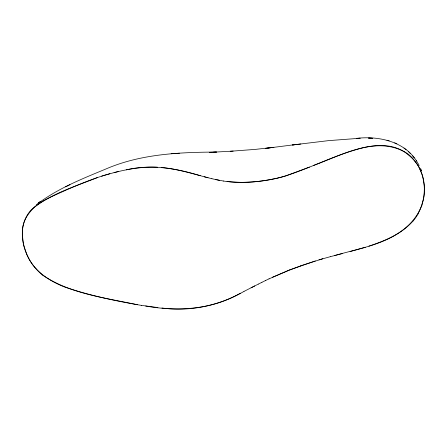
<?xml version="1.0" encoding="UTF-8"?>
<svg xmlns="http://www.w3.org/2000/svg" width="447" height="447" viewBox="0 0 447 447"><rect width="100%" height="100%" fill="white"/><g stroke="black" fill="none" stroke-linecap="round" stroke-linejoin="round"><path stroke-width="0.67" d="M417.995 213.962L420.476 208.878L423.13 200.552A55.093 50.209 -36.7 0 0 424.376 191.707L424.32 185.728L423.527 179.834A55.311 50.399 -37 0 0 421.001 171.397L417.057 163.781L411.821 157.344A44.655 40.604 -39.8 0 0 405.34 152.231C375.391 135.614 341.938 155.12 313.358 165.513M413.145 220.913C401.669 233.943 385.035 240.793 368.915 246.146M36.268 204.838C56.981 188.746 81.751 179.007 105.788 169.033C140.682 153.941 179.118 152.271 216.577 152.053L209.347 152.343M38.185 203.29L40.325 201.614L38.353 203.156M251.13 287.779L258.316 284.113M254.729 285.935L244.006 291.399M258.349 284.102L261.897 282.32M243.961 291.433C219.198 305.659 190.327 311.861 161.948 307.994M69.972 184.661L65.631 186.801M261.953 282.292L265.54 280.526M240.408 293.204C211.749 309.715 177.643 311.738 145.677 306.033M265.468 280.56L269.111 278.816M269.021 278.861L290.265 269.697L315.347 260.931M272.558 277.213L290.153 269.72M309.475 167.083L286.566 175.604A143.465 132.513 -58.4 0 1 275.346 178.577C259.539 182.074 243.14 183.32 227.026 181.521M300.837 265.741L322.851 258.724M97.591 177.498C76.208 186.103 53.26 192.886 34.732 206.995A52.718 47.248 24.3 0 0 28.664 213.778C24.429 219.321 22.048 226.143 22.356 233.133A56.004 50.03 30 0 0 22.434 235.714L23.272 242.727A55.964 49.98 29.9 0 0 24.283 247.113L26.619 253.907A56.043 50.047 29.8 0 0 27.697 256.343C34.553 271.363 49.567 281.062 64.435 286.952C89.489 295.467 115.488 300.987 141.548 305.407M286.521 175.598C310.615 167.787 333.289 156.031 357.723 149.192C374.15 144.347 394.07 142.638 407.977 154.628A65.972 60.127 -36 0 1 414.129 160.333L418.9 166.753L421.873 174.157A53.484 48.74 -36.6 0 1 422.884 177.66L423.75 181.963A53.808 49.03 -36.5 0 1 424.332 188.936L424.164 193.758A53.953 49.164 -36.4 0 1 423.739 197.462L421.89 205.497L418.241 212.912A62.619 56.92 -38.8 0 1 413.346 219.997C394.047 243.297 361.846 247.655 334.417 255.606M101.648 176.179C119.69 170.592 138.514 166.39 157.512 167.178M365.311 247.275L350.068 251.566M318.979 259.841L330.445 256.656M109.928 173.715C94.714 177.884 80.108 183.924 65.687 190.254C53.461 195.954 40.169 200.764 30.536 210.582C16.086 227.501 22.378 253.868 36.291 269.139M330.529 256.623L342.223 253.605M114.074 172.609L118.215 171.587M275.346 178.588C258.293 182.192 240.57 183.605 223.271 181.007M126.35 169.832C151.03 164.015 176.47 168.363 200.306 175.71M300.82 144.012L292.394 144.979L328.405 140.649L360.17 138.235L356.404 138.391C379 135.687 405.585 141.537 417.621 162.742M297.305 144.359L265.496 148.382L273.916 147.303L255.304 149.393L230.199 151.276M171.123 153.718L179.448 153.226M233.161 151.097L213.392 152.181M368.328 138.112L372.535 138.279L368.775 138.123M161.222 167.463C178.56 168.972 195.121 174.604 211.928 178.716M157.914 307.575L141.526 305.385M137.408 304.737C105.391 297.819 70.816 293.975 43.001 275.419M223.383 181.029L215.689 179.582M219.589 180.37L211.872 178.711M204.178 176.744L208.062 177.755M386.996 140.257L389.225 140.878M394.667 142.828L396.88 143.828M403.993 148.041L406.06 149.611M408.558 151.729L410.435 153.533M412.67 155.936L414.324 157.964M416.224 160.557L416.554 161.082M417.934 163.261L419.18 165.502M421.303 170.167L421.487 170.603L420.51 168.256M418.018 213.973A41.957 37.844 -37.9 0 1 413.162 220.93M290.204 269.843A599.991 452.638 66.2 0 1 300.848 265.859M42.99 275.43A49.55 44.979 24.9 0 1 36.28 269.15M286.538 175.66A144.521 133.664 -59.4 0 1 275.352 178.644"/></g></svg>
